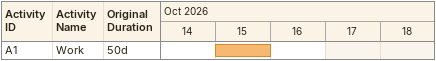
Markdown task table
| ID | Task | Original duration | Start | Finish |
|---|---|---|---|---|
| A1 | Work | 50d | 2026-10-15 | 2026-10-16 |
